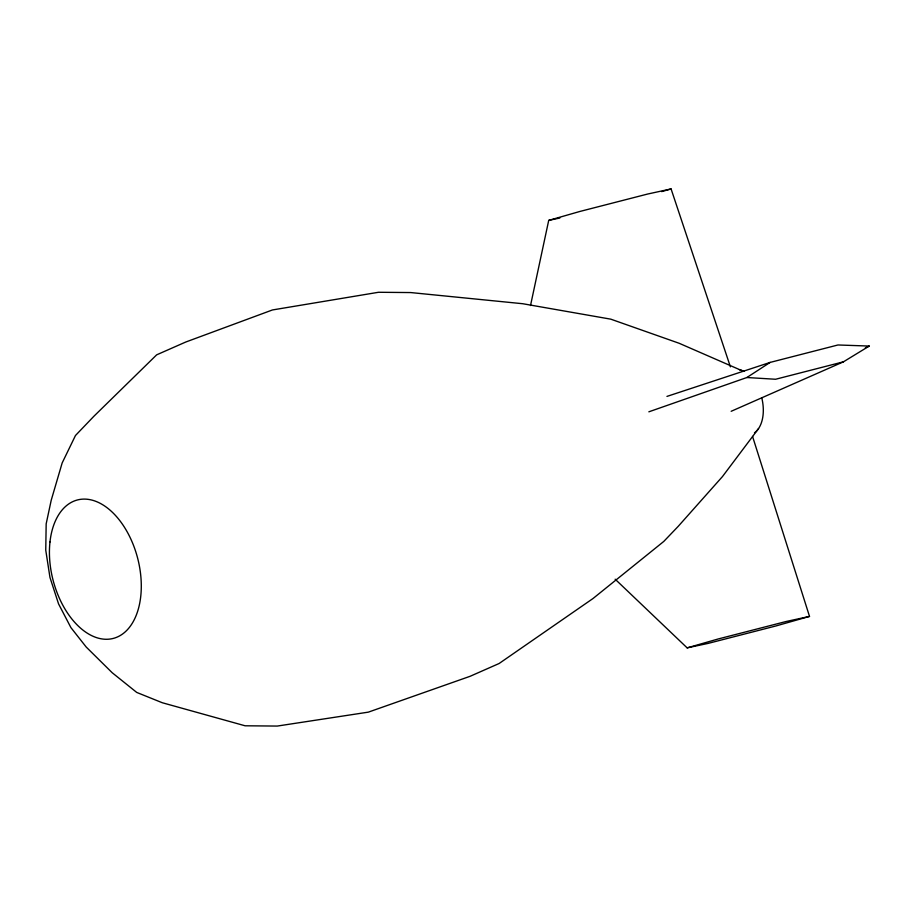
<?xml version="1.0" encoding="UTF-8"?>
<svg xmlns="http://www.w3.org/2000/svg" width="915" height="915" viewBox="0 0 915 915"><rect width="100%" height="100%" fill="white"/><g stroke="black" fill="none" stroke-linecap="round" stroke-linejoin="round"><path stroke-width="1.37" d="M530.517 305.519L548.714 220.389L579.813 211.479L647.637 194.037L671.084 188.936L730.399 366.846M758.546 428.575L722.461 476.578L678.129 526.445L663.775 541.44L593.023 598.513L499.121 663.501L470.07 676.311L368.333 712.144L277.279 726.064L245.106 725.789L162.298 702.743L136.724 692.426L112.179 672.719L86.193 647.019L70.913 627.61L58.56 603.889L49.97 577.479L45.75 550.178L46.173 523.849L51.206 500.276L62.163 462.956L75.465 435.517L93.971 416.188L156.659 354.837L185.722 342.038L272.441 309.956L378.513 292.274L410.686 292.56L522.728 303.723L610.785 319.163L679.147 343.274L743.758 371.444M648.849 411.819L746.88 377.518L770.144 362.409L837.968 344.978L869.25 346.064L843.436 361.825L731.165 411.293M865.35 347.78L869.25 346.064M666.944 396.412L770.144 362.409M615.155 579.206L687.142 647.866L718.252 638.956L786.077 621.514L809.512 616.413L752.553 436.432M661.659 191.612L671.084 188.936M809.512 616.413L775.863 625.974L708.038 643.417L687.142 647.866M843.436 361.825L775.611 379.256L746.88 377.518M548.714 220.389L559.854 218.01M739.434 369.74A33.581 20.519 75.5 0 1 743.941 371.387M761.863 398.242A33.581 20.519 75.5 0 1 754.475 432.829M49.97 542.012A71.507 43.691 75.5 0 0 111.939 638.727A71.507 43.691 75.5 0 0 124.177 526.834A71.507 43.691 75.5 0 0 49.97 542.012"/></g></svg>
